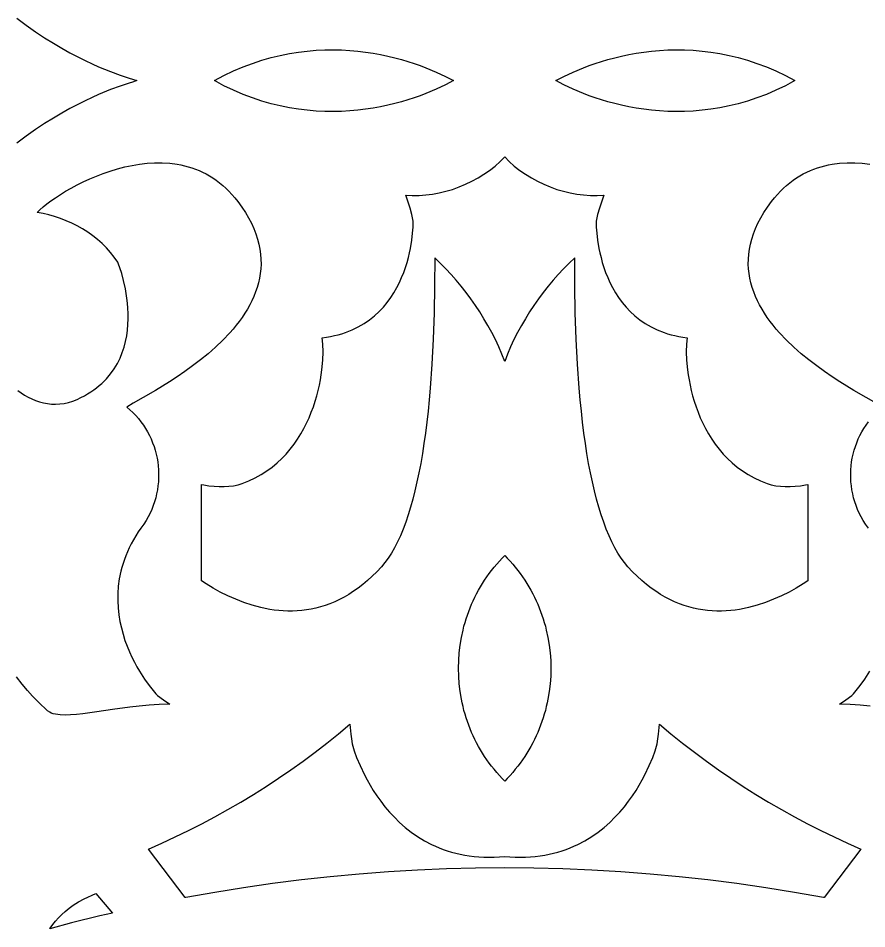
# Model space of a CAD drawing. Extents: x -350 to 350, y -780 to 780.
# Drawn here: x -30.1 to 22.4, y 459.7 to 516 of the extents above; entities that cross this region are included whole.
import ezdxf

# ---------------------------------------------------------------- set-up
doc = ezdxf.new("R2010")
doc.units = 0
doc.layers.add('LAYER_1', color=18, linetype='CONTINUOUS')

msp = doc.modelspace()

# ---------------------------------------------------------------- linework, layer by layer
at = {"layer": 'LAYER_1'}
for points in [[(-30.189, 516.007), (-29.597, 515.572), (-29.021, 515.17), (-28.462, 514.8), (-27.92, 514.461), (-27.398, 514.152), (-26.896, 513.87), (-26.416, 513.616), (-25.959, 513.387), (-25.526, 513.182), (-25.12, 513), (-24.389, 512.7), (-23.777, 512.475), (-23.295, 512.315), (-22.953, 512.209), (-22.762, 512.143), (-22.953, 512.077), (-23.295, 511.971), (-23.777, 511.811), (-24.389, 511.586), (-25.12, 511.286), (-25.526, 511.104), (-25.959, 510.899), (-26.416, 510.67), (-26.896, 510.416), (-27.398, 510.135), (-27.92, 509.825), (-28.462, 509.486), (-29.021, 509.116), (-29.597, 508.714), (-30.189, 508.279)], [(-30.125, 492.967), (-29.918, 492.823), (-29.704, 492.69), (-29.483, 492.567), (-29.256, 492.457), (-29.023, 492.361), (-28.784, 492.28), (-28.54, 492.214), (-28.291, 492.167), (-28.038, 492.138), (-27.78, 492.129), (-27.519, 492.141), (-27.254, 492.175), (-26.986, 492.234), (-26.715, 492.317), (-26.442, 492.426), (-26.217, 492.532), (-26.002, 492.643), (-25.798, 492.76), (-25.603, 492.881), (-25.418, 493.007), (-25.243, 493.138), (-25.076, 493.273), (-24.919, 493.412), (-24.77, 493.555), (-24.63, 493.701), (-24.375, 494.004), (-24.152, 494.319), (-23.959, 494.644), (-23.794, 494.978), (-23.656, 495.318), (-23.543, 495.662), (-23.453, 496.01), (-23.385, 496.36), (-23.336, 496.708), (-23.306, 497.055), (-23.293, 497.398), (-23.294, 497.735), (-23.309, 498.064), (-23.334, 498.384), (-23.37, 498.694), (-23.464, 499.272), (-23.576, 499.785), (-23.694, 500.219), (-23.803, 500.56), (-23.89, 500.793), (-23.941, 500.905), (-24.151, 501.216), (-24.381, 501.511), (-24.631, 501.792), (-24.898, 502.058), (-25.182, 502.309), (-25.48, 502.544), (-25.791, 502.763), (-26.114, 502.966), (-26.446, 503.154), (-26.787, 503.324), (-27.134, 503.479), (-27.487, 503.616), (-27.843, 503.737), (-28.201, 503.841), (-28.56, 503.927), (-28.917, 503.995), (-28.748, 504.158), (-28.549, 504.331), (-28.321, 504.514), (-28.067, 504.704), (-27.787, 504.9), (-27.484, 505.098), (-27.159, 505.298), (-26.814, 505.496), (-26.45, 505.692), (-26.069, 505.882), (-25.672, 506.066), (-25.261, 506.24), (-24.837, 506.403), (-24.402, 506.553), (-23.958, 506.688), (-23.507, 506.806), (-23.049, 506.904), (-22.586, 506.98), (-22.121, 507.034), (-21.654, 507.061), (-21.187, 507.062), (-20.722, 507.032), (-20.26, 506.972), (-20.03, 506.929), (-19.802, 506.877), (-19.576, 506.817), (-19.352, 506.747), (-19.129, 506.668), (-18.909, 506.579), (-18.691, 506.48), (-18.475, 506.371), (-18.263, 506.252), (-18.053, 506.122), (-17.847, 505.981), (-17.644, 505.828), (-17.444, 505.665), (-17.249, 505.489), (-17.057, 505.302), (-16.87, 505.102), (-16.686, 504.89), (-16.508, 504.665), (-16.259, 504.323), (-16.036, 503.984), (-15.838, 503.649), (-15.665, 503.317), (-15.515, 502.989), (-15.388, 502.665), (-15.284, 502.344), (-15.201, 502.026), (-15.139, 501.713), (-15.097, 501.403), (-15.075, 501.098), (-15.072, 500.796), (-15.087, 500.498), (-15.119, 500.204), (-15.168, 499.914), (-15.232, 499.629), (-15.313, 499.347), (-15.407, 499.07), (-15.516, 498.797), (-15.638, 498.528), (-15.773, 498.264), (-15.919, 498.004), (-16.077, 497.749), (-16.245, 497.498), (-16.423, 497.252), (-16.609, 497.01), (-16.805, 496.774), (-17.007, 496.541), (-17.433, 496.092), (-17.882, 495.662), (-18.347, 495.252), (-18.823, 494.863), (-19.305, 494.494), (-19.787, 494.147), (-20.263, 493.822), (-20.728, 493.519), (-21.603, 492.981), (-22.366, 492.537), (-22.973, 492.19), (-23.38, 491.944), (-23.184, 491.779), (-22.998, 491.605), (-22.822, 491.424), (-22.655, 491.235), (-22.499, 491.04), (-22.353, 490.838), (-22.217, 490.63), (-22.092, 490.416), (-21.977, 490.197), (-21.872, 489.973), (-21.777, 489.745), (-21.693, 489.513), (-21.62, 489.277), (-21.558, 489.039), (-21.506, 488.797), (-21.464, 488.554), (-21.434, 488.309), (-21.415, 488.062), (-21.406, 487.815), (-21.409, 487.567), (-21.422, 487.319), (-21.447, 487.071), (-21.483, 486.825), (-21.53, 486.579), (-21.589, 486.335), (-21.659, 486.094), (-21.74, 485.855), (-21.833, 485.619), (-21.938, 485.386), (-22.054, 485.157), (-22.182, 484.933), (-22.322, 484.713), (-22.502, 484.466), (-22.669, 484.219), (-22.825, 483.972), (-22.97, 483.727), (-23.103, 483.481), (-23.225, 483.237), (-23.336, 482.993), (-23.437, 482.751), (-23.527, 482.51), (-23.608, 482.27), (-23.679, 482.031), (-23.741, 481.793), (-23.839, 481.323), (-23.903, 480.861), (-23.935, 480.406), (-23.939, 479.959), (-23.917, 479.523), (-23.87, 479.097), (-23.801, 478.682), (-23.713, 478.28), (-23.608, 477.891), (-23.489, 477.515), (-23.356, 477.155), (-23.214, 476.81), (-23.064, 476.482), (-22.909, 476.171), (-22.75, 475.878), (-22.591, 475.604), (-22.28, 475.118), (-21.995, 474.719), (-21.754, 474.414), (-21.575, 474.209), (-21.479, 474.111), (-21.105, 473.832), (-20.722, 473.566), (-21.374, 473.538), (-22.002, 473.495), (-22.605, 473.44), (-23.182, 473.376), (-24.26, 473.233), (-25.233, 473.09), (-26.1, 472.972), (-26.493, 472.93), (-26.859, 472.904), (-27.197, 472.896), (-27.508, 472.91), (-27.791, 472.948), (-27.922, 472.977), (-28.046, 473.014), (-28.136, 473.062), (-28.274, 473.163), (-28.456, 473.315), (-28.676, 473.517), (-28.93, 473.769), (-29.214, 474.069), (-29.523, 474.416), (-29.852, 474.81), (-30.198, 475.25)], [(22.973, 492.19), (22.366, 492.537), (21.603, 492.981), (20.728, 493.519), (20.263, 493.822), (19.787, 494.147), (19.305, 494.494), (18.823, 494.863), (18.347, 495.252), (17.882, 495.662), (17.433, 496.092), (17.007, 496.541), (16.805, 496.774), (16.609, 497.01), (16.423, 497.252), (16.245, 497.498), (16.077, 497.749), (15.919, 498.004), (15.773, 498.264), (15.638, 498.528), (15.516, 498.797), (15.407, 499.07), (15.313, 499.347), (15.232, 499.629), (15.168, 499.914), (15.119, 500.204), (15.087, 500.498), (15.072, 500.796), (15.075, 501.098), (15.097, 501.403), (15.139, 501.713), (15.201, 502.026), (15.284, 502.344), (15.388, 502.665), (15.515, 502.989), (15.665, 503.317), (15.838, 503.649), (16.036, 503.984), (16.259, 504.323), (16.508, 504.665), (16.686, 504.89), (16.87, 505.102), (17.057, 505.302), (17.249, 505.489), (17.444, 505.665), (17.644, 505.828), (17.847, 505.981), (18.053, 506.122), (18.263, 506.252), (18.475, 506.371), (18.691, 506.48), (18.909, 506.579), (19.129, 506.668), (19.352, 506.747), (19.576, 506.817), (19.802, 506.877), (20.03, 506.929), (20.26, 506.972), (20.722, 507.032), (21.187, 507.062), (21.654, 507.061), (22.121, 507.034), (22.586, 506.98)], [(22.502, 484.466), (22.322, 484.713), (22.182, 484.933), (22.054, 485.157), (21.938, 485.386), (21.833, 485.619), (21.74, 485.855), (21.659, 486.094), (21.589, 486.335), (21.53, 486.579), (21.483, 486.825), (21.447, 487.071), (21.422, 487.319), (21.409, 487.567), (21.406, 487.815), (21.415, 488.062), (21.434, 488.309), (21.464, 488.554), (21.506, 488.797), (21.558, 489.039), (21.62, 489.277), (21.693, 489.513), (21.777, 489.745), (21.872, 489.973), (21.977, 490.197), (22.092, 490.416), (22.217, 490.63), (22.353, 490.838), (22.499, 491.04)], [(22.605, 473.44), (22.002, 473.495), (21.374, 473.538), (20.722, 473.566), (21.105, 473.832), (21.479, 474.111), (21.575, 474.209), (21.754, 474.414), (21.995, 474.719), (22.28, 475.118), (22.591, 475.604)]]:
    msp.add_lwpolyline(points, dxfattribs=at)
for points in [[(-10.091, 514.042), (-9.586, 514.014), (-9.092, 513.97), (-8.609, 513.912), (-8.138, 513.841), (-7.68, 513.758), (-7.235, 513.665), (-6.805, 513.561), (-6.389, 513.45), (-5.988, 513.332), (-5.603, 513.207), (-5.234, 513.079), (-4.883, 512.946), (-4.234, 512.676), (-3.661, 512.406), (-3.17, 512.143), (-3.661, 511.88), (-4.234, 511.61), (-4.883, 511.34), (-5.234, 511.207), (-5.603, 511.079), (-5.988, 510.954), (-6.389, 510.836), (-6.805, 510.725), (-7.235, 510.622), (-7.68, 510.528), (-8.138, 510.445), (-8.609, 510.374), (-9.092, 510.316), (-9.586, 510.272), (-10.091, 510.244), (-10.607, 510.232), (-11.132, 510.238), (-11.666, 510.263), (-12.209, 510.309), (-12.759, 510.376), (-13.316, 510.465), (-13.88, 510.579), (-14.45, 510.717), (-15.025, 510.882), (-15.605, 511.074), (-16.188, 511.294), (-16.775, 511.545), (-17.365, 511.826), (-17.957, 512.143), (-17.365, 512.46), (-16.775, 512.741), (-16.188, 512.992), (-15.605, 513.212), (-15.025, 513.404), (-14.45, 513.569), (-13.88, 513.707), (-13.316, 513.821), (-12.759, 513.91), (-12.209, 513.977), (-11.666, 514.023), (-11.132, 514.048), (-10.607, 514.054)], [(11.132, 514.048), (11.666, 514.023), (12.209, 513.977), (12.759, 513.91), (13.316, 513.821), (13.88, 513.707), (14.45, 513.569), (15.025, 513.404), (15.605, 513.212), (16.188, 512.992), (16.775, 512.741), (17.365, 512.46), (17.957, 512.143), (17.365, 511.826), (16.775, 511.545), (16.188, 511.294), (15.605, 511.074), (15.025, 510.882), (14.45, 510.717), (13.88, 510.579), (13.316, 510.465), (12.759, 510.376), (12.209, 510.309), (11.666, 510.263), (11.132, 510.238), (10.607, 510.232), (10.091, 510.244), (9.586, 510.272), (9.092, 510.316), (8.609, 510.374), (8.138, 510.445), (7.68, 510.528), (7.235, 510.622), (6.805, 510.725), (6.389, 510.836), (5.988, 510.954), (5.603, 511.079), (5.234, 511.207), (4.883, 511.34), (4.234, 511.61), (3.661, 511.88), (3.17, 512.143), (3.661, 512.406), (4.234, 512.676), (4.883, 512.946), (5.234, 513.079), (5.603, 513.207), (5.988, 513.332), (6.389, 513.45), (6.805, 513.561), (7.235, 513.665), (7.68, 513.758), (8.138, 513.841), (8.609, 513.912), (9.092, 513.97), (9.586, 514.014), (10.091, 514.042), (10.607, 514.054)], [(0.28, 507.139), (0.597, 506.858), (0.933, 506.595), (1.284, 506.349), (1.649, 506.123), (2.027, 505.916), (2.416, 505.729), (2.814, 505.564), (3.22, 505.419), (3.631, 505.297), (4.047, 505.197), (4.464, 505.121), (4.883, 505.07), (5.3, 505.042), (5.715, 505.041), (6.125, 505.065), (5.857, 504.264), (5.748, 503.855), (5.704, 503.648), (5.67, 503.44), (5.664, 503.316), (5.67, 503.069), (5.694, 502.717), (5.746, 502.276), (5.831, 501.764), (5.889, 501.486), (5.959, 501.197), (6.041, 500.898), (6.137, 500.592), (6.247, 500.28), (6.373, 499.966), (6.515, 499.651), (6.674, 499.336), (6.852, 499.025), (7.049, 498.72), (7.267, 498.422), (7.506, 498.133), (7.767, 497.856), (8.051, 497.593), (8.36, 497.346), (8.694, 497.117), (9.054, 496.908), (9.441, 496.721), (9.857, 496.559), (10.076, 496.488), (10.302, 496.423), (10.535, 496.366), (10.776, 496.316), (11.025, 496.274), (11.282, 496.24), (11.245, 495.844), (11.234, 495.375), (11.254, 494.843), (11.309, 494.259), (11.351, 493.951), (11.403, 493.634), (11.466, 493.31), (11.54, 492.979), (11.627, 492.644), (11.726, 492.305), (11.837, 491.965), (11.963, 491.624), (12.102, 491.284), (12.256, 490.946), (12.425, 490.612), (12.609, 490.283), (12.81, 489.96), (13.027, 489.644), (13.262, 489.338), (13.514, 489.043), (13.785, 488.759), (14.075, 488.489), (14.383, 488.233), (14.712, 487.993), (15.061, 487.771), (15.431, 487.568), (15.822, 487.384), (16.235, 487.222), (16.495, 487.144), (16.769, 487.085), (17.055, 487.047), (17.352, 487.028), (17.659, 487.028), (17.974, 487.045), (18.295, 487.081), (18.62, 487.132), (18.761, 487.162), (18.761, 481.189), (18.47, 481.003), (18.042, 480.748), (17.593, 480.503), (17.124, 480.27), (16.637, 480.054), (16.133, 479.858), (15.614, 479.687), (15.081, 479.544), (14.81, 479.485), (14.537, 479.434), (14.26, 479.392), (13.981, 479.36), (13.7, 479.338), (13.417, 479.327), (13.132, 479.326), (12.845, 479.337), (12.557, 479.36), (12.268, 479.396), (11.977, 479.444), (11.686, 479.507), (11.394, 479.583), (11.102, 479.673), (10.809, 479.779), (10.516, 479.9), (10.223, 480.036), (9.931, 480.19), (9.639, 480.36), (9.348, 480.548), (9.058, 480.753), (8.768, 480.977), (8.48, 481.22), (8.194, 481.482), (7.909, 481.764), (7.626, 482.067), (7.412, 482.322), (7.205, 482.604), (7.006, 482.911), (6.815, 483.244), (6.631, 483.602), (6.454, 483.985), (6.285, 484.391), (6.124, 484.822), (5.97, 485.276), (5.823, 485.753), (5.683, 486.252), (5.55, 486.774), (5.425, 487.317), (5.307, 487.881), (5.195, 488.466), (5.091, 489.071), (4.994, 489.697), (4.903, 490.342), (4.82, 491.006), (4.743, 491.688), (4.673, 492.389), (4.609, 493.108), (4.502, 494.597), (4.421, 496.153), (4.366, 497.771), (4.336, 499.449), (4.331, 501.183), (3.984, 500.853), (3.645, 500.511), (3.315, 500.158), (2.994, 499.794), (2.683, 499.42), (2.381, 499.036), (2.09, 498.644), (1.809, 498.242), (1.539, 497.832), (1.28, 497.415), (1.033, 496.99), (0.798, 496.559), (0.574, 496.122), (0.364, 495.678), (0.166, 495.23), (0, 494.777), (-0.166, 495.23), (-0.364, 495.678), (-0.574, 496.122), (-0.798, 496.559), (-1.033, 496.99), (-1.28, 497.415), (-1.539, 497.832), (-1.809, 498.242), (-2.09, 498.644), (-2.381, 499.036), (-2.683, 499.42), (-2.994, 499.794), (-3.315, 500.158), (-3.645, 500.511), (-3.984, 500.853), (-4.331, 501.183), (-4.336, 499.449), (-4.366, 497.771), (-4.421, 496.153), (-4.502, 494.597), (-4.609, 493.108), (-4.673, 492.389), (-4.743, 491.688), (-4.82, 491.006), (-4.903, 490.342), (-4.994, 489.697), (-5.091, 489.071), (-5.195, 488.466), (-5.307, 487.881), (-5.425, 487.317), (-5.55, 486.774), (-5.683, 486.252), (-5.823, 485.753), (-5.97, 485.276), (-6.124, 484.822), (-6.285, 484.391), (-6.454, 483.985), (-6.631, 483.602), (-6.815, 483.244), (-7.006, 482.911), (-7.205, 482.604), (-7.412, 482.322), (-7.626, 482.067), (-7.909, 481.764), (-8.194, 481.482), (-8.48, 481.22), (-8.768, 480.977), (-9.058, 480.753), (-9.348, 480.548), (-9.639, 480.36), (-9.931, 480.19), (-10.223, 480.036), (-10.516, 479.9), (-10.809, 479.779), (-11.102, 479.673), (-11.394, 479.583), (-11.686, 479.507), (-11.977, 479.444), (-12.268, 479.396), (-12.557, 479.36), (-12.845, 479.337), (-13.132, 479.326), (-13.417, 479.327), (-13.7, 479.338), (-13.981, 479.36), (-14.26, 479.392), (-14.537, 479.434), (-14.81, 479.485), (-15.081, 479.544), (-15.614, 479.687), (-16.133, 479.858), (-16.637, 480.054), (-17.124, 480.27), (-17.593, 480.503), (-18.042, 480.748), (-18.47, 481.003), (-18.761, 481.189), (-18.761, 487.162), (-18.62, 487.132), (-18.295, 487.081), (-17.974, 487.045), (-17.659, 487.028), (-17.352, 487.028), (-17.055, 487.047), (-16.769, 487.085), (-16.495, 487.144), (-16.235, 487.222), (-15.822, 487.384), (-15.431, 487.568), (-15.061, 487.771), (-14.712, 487.993), (-14.383, 488.233), (-14.075, 488.489), (-13.785, 488.759), (-13.514, 489.043), (-13.262, 489.338), (-13.027, 489.644), (-12.81, 489.96), (-12.609, 490.283), (-12.425, 490.612), (-12.256, 490.946), (-12.102, 491.284), (-11.963, 491.624), (-11.837, 491.965), (-11.726, 492.305), (-11.627, 492.644), (-11.54, 492.979), (-11.466, 493.31), (-11.403, 493.634), (-11.351, 493.951), (-11.309, 494.259), (-11.254, 494.843), (-11.234, 495.375), (-11.245, 495.844), (-11.282, 496.24), (-11.025, 496.274), (-10.776, 496.316), (-10.535, 496.366), (-10.302, 496.423), (-10.076, 496.488), (-9.857, 496.559), (-9.441, 496.721), (-9.054, 496.908), (-8.694, 497.117), (-8.36, 497.346), (-8.051, 497.593), (-7.767, 497.856), (-7.506, 498.133), (-7.267, 498.422), (-7.049, 498.72), (-6.852, 499.025), (-6.674, 499.336), (-6.515, 499.651), (-6.373, 499.966), (-6.247, 500.28), (-6.137, 500.592), (-6.041, 500.898), (-5.959, 501.197), (-5.889, 501.486), (-5.831, 501.764), (-5.746, 502.276), (-5.694, 502.717), (-5.67, 503.069), (-5.664, 503.316), (-5.67, 503.44), (-5.704, 503.648), (-5.748, 503.855), (-5.857, 504.264), (-6.125, 505.065), (-5.715, 505.041), (-5.3, 505.042), (-4.883, 505.07), (-4.464, 505.121), (-4.047, 505.197), (-3.631, 505.297), (-3.22, 505.419), (-2.814, 505.564), (-2.416, 505.729), (-2.027, 505.916), (-1.649, 506.123), (-1.284, 506.349), (-0.933, 506.595), (-0.597, 506.858), (-0.28, 507.139), (0, 507.437)], [(0.158, 482.592), (0.33, 482.409), (0.495, 482.223), (0.655, 482.033), (0.81, 481.839), (0.959, 481.643), (1.102, 481.443), (1.24, 481.24), (1.372, 481.035), (1.498, 480.826), (1.619, 480.615), (1.734, 480.401), (1.843, 480.185), (1.947, 479.967), (2.046, 479.747), (2.138, 479.524), (2.225, 479.3), (2.307, 479.074), (2.383, 478.846), (2.453, 478.616), (2.517, 478.385), (2.576, 478.153), (2.677, 477.685), (2.756, 477.213), (2.812, 476.738), (2.846, 476.262), (2.857, 475.784), (2.846, 475.306), (2.812, 474.83), (2.756, 474.355), (2.677, 473.883), (2.63, 473.649), (2.576, 473.415), (2.517, 473.183), (2.453, 472.952), (2.383, 472.723), (2.307, 472.495), (2.225, 472.268), (2.138, 472.044), (2.046, 471.821), (1.947, 471.601), (1.843, 471.383), (1.734, 471.167), (1.619, 470.953), (1.498, 470.742), (1.372, 470.534), (1.24, 470.328), (1.102, 470.125), (0.959, 469.926), (0.81, 469.729), (0.655, 469.536), (0.495, 469.346), (0.33, 469.159), (0.158, 468.976), (0, 468.797), (-0.158, 468.976), (-0.33, 469.159), (-0.495, 469.346), (-0.655, 469.536), (-0.81, 469.729), (-0.959, 469.926), (-1.102, 470.125), (-1.24, 470.328), (-1.372, 470.534), (-1.498, 470.742), (-1.619, 470.953), (-1.734, 471.167), (-1.843, 471.383), (-1.947, 471.601), (-2.046, 471.821), (-2.138, 472.044), (-2.225, 472.268), (-2.307, 472.495), (-2.383, 472.723), (-2.453, 472.952), (-2.517, 473.183), (-2.576, 473.415), (-2.63, 473.649), (-2.677, 473.883), (-2.756, 474.355), (-2.812, 474.83), (-2.846, 475.306), (-2.857, 475.784), (-2.846, 476.262), (-2.812, 476.738), (-2.756, 477.213), (-2.677, 477.685), (-2.576, 478.153), (-2.517, 478.385), (-2.453, 478.616), (-2.383, 478.846), (-2.307, 479.074), (-2.225, 479.3), (-2.138, 479.524), (-2.046, 479.747), (-1.947, 479.967), (-1.843, 480.185), (-1.734, 480.401), (-1.619, 480.615), (-1.498, 480.826), (-1.372, 481.035), (-1.24, 481.24), (-1.102, 481.443), (-0.959, 481.643), (-0.81, 481.839), (-0.655, 482.033), (-0.495, 482.223), (-0.33, 482.409), (-0.158, 482.592), (0, 482.771)], [(10.282, 471.734), (11.003, 471.157), (11.734, 470.593), (12.476, 470.043), (13.228, 469.506), (13.989, 468.985), (14.76, 468.477), (15.539, 467.984), (16.327, 467.507), (17.122, 467.044), (17.925, 466.597), (18.735, 466.166), (19.552, 465.751), (20.376, 465.351), (21.205, 464.969), (22.04, 464.603), (19.759, 461.596), (19.719, 461.603), (17.939, 461.922), (16.155, 462.21), (14.368, 462.467), (12.578, 462.695), (10.786, 462.892), (8.992, 463.059), (7.195, 463.195), (5.398, 463.301), (3.599, 463.377), (1.8, 463.423), (0, 463.438), (-1.8, 463.423), (-3.599, 463.377), (-5.398, 463.301), (-7.195, 463.195), (-8.992, 463.059), (-10.786, 462.892), (-12.578, 462.695), (-14.368, 462.467), (-16.155, 462.21), (-17.939, 461.922), (-19.719, 461.603), (-19.759, 461.596), (-22.04, 464.603), (-21.205, 464.969), (-20.376, 465.351), (-19.552, 465.751), (-18.735, 466.166), (-17.925, 466.597), (-17.122, 467.044), (-16.327, 467.507), (-15.539, 467.984), (-14.76, 468.477), (-13.989, 468.985), (-13.228, 469.506), (-12.476, 470.043), (-11.734, 470.593), (-11.003, 471.157), (-10.282, 471.734), (-9.572, 472.325), (-9.512, 471.719), (-9.479, 471.417), (-9.433, 471.117), (-9.304, 470.675), (-9.157, 470.267), (-8.948, 469.763), (-8.674, 469.185), (-8.51, 468.875), (-8.329, 468.555), (-8.128, 468.226), (-7.908, 467.893), (-7.669, 467.558), (-7.408, 467.223), (-7.127, 466.892), (-6.824, 466.566), (-6.499, 466.249), (-6.15, 465.943), (-5.779, 465.651), (-5.383, 465.376), (-4.963, 465.12), (-4.518, 464.887), (-4.286, 464.779), (-4.047, 464.678), (-3.802, 464.584), (-3.55, 464.497), (-3.291, 464.418), (-3.025, 464.347), (-2.753, 464.284), (-2.474, 464.229), (-2.188, 464.183), (-1.894, 464.147), (-1.594, 464.12), (-1.286, 464.104), (-0.971, 464.097), (-0.649, 464.101), (-0.319, 464.116), (0, 464.143), (0.319, 464.116), (0.649, 464.101), (0.971, 464.097), (1.286, 464.104), (1.594, 464.12), (1.894, 464.147), (2.188, 464.183), (2.474, 464.229), (2.753, 464.284), (3.025, 464.347), (3.291, 464.418), (3.55, 464.497), (3.802, 464.584), (4.047, 464.678), (4.286, 464.779), (4.518, 464.887), (4.963, 465.12), (5.383, 465.376), (5.779, 465.651), (6.15, 465.943), (6.499, 466.249), (6.824, 466.566), (7.127, 466.892), (7.408, 467.223), (7.669, 467.558), (7.908, 467.893), (8.128, 468.226), (8.329, 468.555), (8.51, 468.875), (8.674, 469.185), (8.948, 469.763), (9.157, 470.267), (9.304, 470.675), (9.433, 471.117), (9.479, 471.417), (9.512, 471.719), (9.572, 472.325)], [(-24.266, 460.645), (-25.036, 460.467), (-26.799, 460.028), (-28.14, 459.669), (-28.108, 459.718), (-27.953, 459.929), (-27.784, 460.137), (-27.598, 460.341), (-27.397, 460.543), (-27.18, 460.741), (-26.946, 460.935), (-26.694, 461.126), (-26.532, 461.237), (-26.364, 461.34), (-26.018, 461.527), (-25.302, 461.851)]]:
    msp.add_lwpolyline(points, close=True, dxfattribs=at)

doc.saveas('drawing.dxf')
